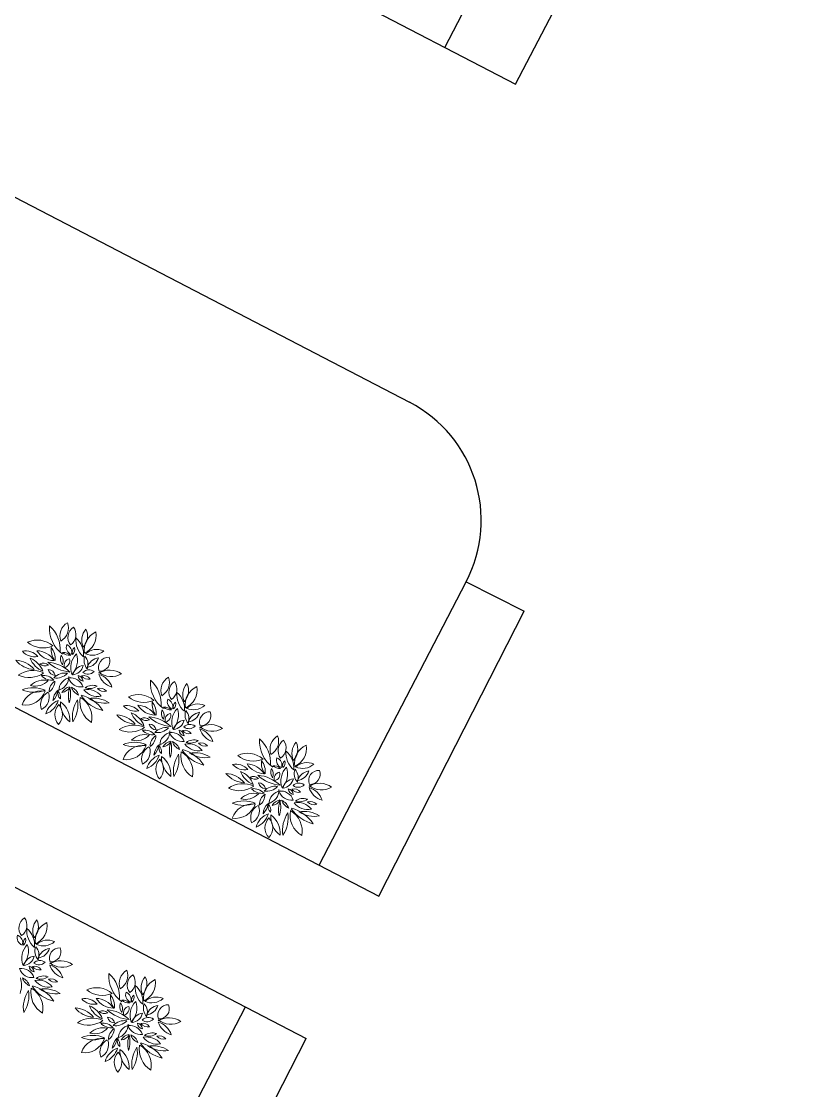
# Model space of a CAD drawing. Header units: millimetres. Extents: x 587797 to 2274247, y 1711 to 439204.
# Drawn here: x 2046969 to 2075965, y 315153 to 355339 of the extents above; entities that cross this region are included whole.
import ezdxf

# ---------------------------------------------------------------- set-up
doc = ezdxf.new("R2010")
doc.units = ezdxf.units.MM
doc.layers.add('finiture', color=7, linetype='Continuous', lineweight=20)

msp = doc.modelspace()

# ---------------------------------------------------------------- linework, layer by layer
for p, q in [((2065551.905, 352978.771), (2077533.417, 376038.581)), ((2062889.802, 354361.958), (2073488.993, 374761.332)), ((2018511.647, 363391.883), (2061564.156, 341022.483)), ((2054903.491, 358511.518), (2065551.905, 352978.771)), ((2033914.043, 336206.629), (2060408.55, 322460.865)), ((2058160.484, 323627.197), (2063695.684, 334280.332)), ((2063695.684, 334280.332), (2065874.987, 333167.674)), ((2060408.55, 322460.865), (2065874.987, 333167.674)), ((2030815.27, 331055.131), (2057680.301, 317117.194)), ((2049843.663, 307620.508), (2055394.237, 318303.234)), ((2050410.642, 302878.511), (2057680.301, 317117.194))]:
    msp.add_line(p, q)
msp.add_arc((2059258.845, 336585.644), 5000, 332.5443274, 62.5443274)
at = {"layer": 'finiture'}
for centre, radius, start, end in [((2048989.695, 332242.2), 575.026, 120.0128832, 200.0354962), ((2048161.844, 332543.117), 575.026, 300.0128832, 20.0354962), ((2049220.606, 332531.712), 1198.988, 175.6138802, 234.1810692), ((2047235.216, 331721.405), 1198.988, 355.6138802, 48.7903282), ((2049189.441, 332184.407), 470.192, 124.2051322, 217.0701022), ((2048549.954, 332289.842), 470.192, 304.2051322, 37.0701022), ((2049868.722, 332081.494), 630.348, 138.5011792, 205.0112442), ((2048825.374, 332232.657), 630.348, 318.5011792, 25.0112442), ((2050076.038, 331711.798), 742.903, 114.0346432, 189.4112722), ((2049040.558, 332268.811), 742.903, 294.0346432, 9.4112722), ((2047568.34, 331186.358), 899.811, 49.4549072, 114.2762642), ((2047783.313, 332690.364), 899.811, 229.4549072, 294.2762642), ((2049849.404, 332096.68), 835.986, 174.8882522, 229.5327912), ((2048474.178, 331535.166), 835.986, 354.8882522, 49.5327912), ((2047126.988, 331064.61), 612.696, 41.7480502, 101.2709752), ((2047464.358, 332073.458), 612.696, 221.7480502, 281.2709752), ((2048225.397, 332114.24), 799.914, 212.4227522, 267.9385742), ((2047521.404, 330885.96), 799.914, 32.4227522, 87.9385742), ((2048778.433, 331721.146), 690.516, 172.4820782, 216.0604832), ((2047547.356, 331389.408), 690.516, 354.1020192, 37.6804242), ((2048537.384, 331220.237), 399.903, 46.7119692, 92.8743762), ((2048791.531, 331910.733), 399.903, 226.7119692, 272.8743762), ((2048950.65, 331820.709), 293.054, 161.4860162, 249.3344302), ((2048569.341, 331639.566), 293.054, 341.4860162, 69.3344302), ((2049588.401, 331040.002), 764.588, 136.2398752, 199.0321132), ((2048313.391, 331319.492), 764.588, 316.2398752, 19.0321132), ((2049125.308, 331621.343), 242.807, 130.6866572, 198.0312722), ((2048736.135, 331730.302), 242.807, 310.6866572, 18.0312722), ((2049641.078, 332142.813), 626.787, 245.0936362, 312.3794812), ((2049806.126, 331108.325), 626.787, 65.7502472, 133.0360922), ((2047492.815, 331928.115), 951.478, 219.3530902, 267.4744862), ((2046715.156, 330374.232), 951.478, 39.3530902, 87.4744862), ((2046984.886, 330612.194), 852.076, 20.9058342, 68.2643142), ((2048096.413, 331707.738), 852.076, 200.9058342, 248.2643142), ((2047860.273, 331398.242), 286.649, 226.9916322, 295.3519022), ((2047787.485, 330929.586), 286.649, 46.9916322, 115.3519022), ((2047851.671, 329889.548), 1372.189, 46.5437642, 85.4625772), ((2048904.018, 332253.508), 1372.189, 226.5437642, 265.4625772), ((2048806.673, 331376.169), 364.235, 157.8161752, 216.5716662), ((2048176.877, 331296.675), 364.235, 337.8161752, 36.5716662), ((2048827.443, 331131.347), 255.724, 101.7678622, 197.9841602), ((2048532.06, 331302.74), 255.724, 281.7678622, 17.9841602), ((2048846.915, 331227.555), 456.356, 275.9945162, 347.6764672), ((2049348.313, 330677.192), 456.356, 96.9926362, 168.6745882), ((2049787.465, 331316.486), 464.51, 158.8653362, 223.5765942), ((2049009.152, 331172.984), 464.51, 337.3165672, 42.0278252), ((2049362.11, 331589.564), 537.843, 278.9366862, 341.7742222), ((2049956.521, 330890.033), 537.843, 98.9366862, 161.7742222), ((2050251.43, 331056.874), 385.997, 86.6007762, 201.8100952), ((2049915.95, 331298.781), 385.997, 266.6007762, 21.8100952), ((2047403.85, 329964.057), 978.566, 65.8594782, 124.6377862), ((2047256.966, 331658.03), 978.566, 245.2736062, 304.0519142), ((2047793.283, 330212.141), 544.065, 42.9410212, 97.6635152), ((2048119.014, 331121.987), 544.065, 222.9410212, 277.6635152), ((2048237.88, 331019.623), 260.064, 190.1273202, 270.4647752), ((2047983.977, 330713.839), 260.064, 10.1273202, 90.4647752), ((2048602.582, 330294.804), 553.02, 79.7760162, 137.9179062), ((2048290.298, 331209.673), 553.02, 259.7760162, 317.9179062), ((2049052.424, 330521.788), 236.939, 4.3553202, 78.0821742), ((2049337.609, 330771.613), 236.939, 184.3553202, 258.0821742), ((2049305.646, 330433.725), 316.114, 36.2304682, 103.6461322), ((2049486.059, 330927.75), 316.114, 216.2304682, 283.6461322), ((2049510.043, 330646.426), 321.719, 52.8815032, 135.8607872), ((2049473.308, 331127.006), 321.719, 232.8815032, 315.8607872), ((2050576.442, 331023.14), 732.285, 198.1136342, 253.8509222), ((2049676.773, 330092.081), 732.285, 18.1136342, 73.8509222), ((2050283.796, 330203.363), 755.764, 53.7979332, 122.2262832), ((2050350.832, 331466.882), 755.764, 231.6997852, 300.1281342), ((2047805.195, 329903.83), 679.415, 75.1769142, 135.9428502), ((2047490.754, 331033.083), 679.415, 255.1769142, 315.9428502), ((2047722.644, 330548.447), 504.08, 304.9589982, 359.8487122), ((2048515.555, 330133.991), 504.08, 124.9589982, 179.8487122), ((2048255.026, 330689.193), 493.102, 280.2006852, 3.6567052), ((2048872.497, 330185.474), 493.102, 97.9298722, 181.3858922), ((2048856.093, 329929.934), 407.986, 100.3447392, 152.2063042), ((2048817.217, 330171.531), 495.118, 18.3307972, 98.1862602), ((2049216.71, 330817.321), 495.118, 198.3307972, 278.1862602), ((2049658.844, 329895.487), 490.22, 71.0013062, 126.1644432), ((2049529.152, 330754.771), 490.22, 251.0013062, 306.1644432), ((2053017.957, 330481.488), 1198.988, 175.6138802, 234.1810692), ((2051032.567, 329671.181), 1198.988, 355.6138802, 48.7903282), ((2052787.046, 330191.976), 575.026, 120.0128832, 200.0354962), ((2051959.195, 330492.893), 575.026, 300.0128832, 20.0354962), ((2052986.792, 330134.183), 470.192, 124.2051322, 217.0701022), ((2052347.304, 330239.618), 470.192, 304.2051322, 37.0701022), ((2053666.072, 330031.27), 630.348, 138.5011792, 205.0112442), ((2052622.725, 330182.433), 630.348, 318.5011792, 25.0112442), ((2053873.388, 329661.574), 742.903, 114.0346432, 189.4112722), ((2052837.908, 330218.588), 742.903, 294.0346432, 9.4112722), ((2047741.912, 329388.658), 791.751, 81.5448302, 161.0007382), ((2047109.709, 330429.563), 791.751, 261.5448302, 341.0007382), ((2047420.544, 329146.485), 1147.623, 67.5620202, 111.6466142), ((2047435.236, 331273.915), 1147.623, 247.5620202, 291.6466142), ((2048210.805, 329663.766), 521.999, 118.1920852, 201.0750502), ((2047493.999, 329944.793), 521.999, 296.1091902, 18.9921542), ((2048740.487, 329756.319), 592.584, 133.5937502, 174.2641912), ((2047754.466, 330256.021), 592.584, 311.9852062, 352.6556472), ((2048146.699, 329942.904), 296.223, 346.2755532, 51.1830792), ((2048636.047, 330089.68), 296.223, 162.2093842, 227.1169102), ((2048439.049, 330524.28), 407.986, 277.9071342, 329.7686992), ((2049717.995, 329961.213), 982.055, 158.6476812, 193.6982922), ((2047835.701, 330049.478), 982.055, 340.9321952, 15.9828052), ((2048643.583, 329860.154), 502.866, 18.7018602, 65.6965352), ((2049326.862, 330479.696), 502.866, 198.7018602, 245.6965352), ((2050071.522, 329766.418), 903.437, 169.5840442, 239.1601022), ((2048720.514, 329157.718), 903.437, 349.3480122, 58.9240712), ((2050363.076, 330791.205), 1393.594, 214.4561582, 256.4372552), ((2048872.008, 328670.569), 1393.594, 33.3388722, 75.3199692), ((2049453.413, 329583.544), 650.627, 37.5537892, 101.6639052), ((2049837.68, 330617.297), 650.627, 217.5537892, 281.6639052), ((2049924.029, 329946.842), 331.365, 41.7841332, 106.5604412), ((2050076.666, 330485.259), 331.365, 221.7841332, 286.5604412), ((2051365.69, 329136.135), 899.811, 49.4549072, 114.2762642), ((2051580.663, 330640.14), 899.811, 229.4549072, 294.2762642), ((2053646.754, 330046.456), 835.986, 174.8882522, 229.5327912), ((2052271.529, 329484.942), 835.986, 354.8882522, 49.5327912), ((2047615.007, 330025.636), 766.216, 290.8542022, 343.9781372), ((2048624.227, 329098.136), 766.216, 110.8542022, 163.9781372), ((2048774.234, 329285.781), 548.27, 136.8859672, 222.3226672), ((2047968.629, 329291.345), 548.27, 316.8859672, 42.3226672), ((2049321.398, 329709.926), 877.678, 176.3189122, 233.0898182), ((2047918.431, 329064.504), 877.678, 356.3189122, 53.0898182), ((2050052.932, 329194.295), 1167.491, 146.1549402, 189.2106112), ((2047930.837, 329657.654), 1167.491, 326.1549402, 9.2106112), ((2049678.163, 328794.834), 1109.037, 57.4850192, 99.4232362), ((2050092.715, 330824.102), 1109.037, 237.4850192, 279.4232362), ((2050924.339, 329014.386), 612.696, 41.7480502, 101.2709752), ((2051261.708, 330023.234), 612.696, 221.7480502, 281.2709752), ((2052022.748, 330064.016), 799.914, 212.4227522, 267.9385742), ((2051318.755, 328835.737), 799.914, 32.4227522, 87.9385742), ((2052575.784, 329670.922), 690.516, 172.4820782, 216.0604832), ((2051344.707, 329339.184), 690.516, 354.1020192, 37.6804242), ((2052334.735, 329170.013), 399.903, 46.7119692, 92.8743762), ((2052588.882, 329860.509), 399.903, 226.7119692, 272.8743762), ((2052748.001, 329770.485), 293.054, 161.4860162, 249.3344302), ((2052366.691, 329589.342), 293.054, 341.4860162, 69.3344302), ((2052922.659, 329571.119), 242.807, 130.6866572, 198.0312722), ((2052533.485, 329680.078), 242.807, 310.6866572, 18.0312722), ((2053438.429, 330092.589), 626.787, 245.0936362, 312.3794812), ((2053603.476, 329058.101), 626.787, 65.7502472, 133.0360922), ((2050512.507, 328324.008), 951.478, 39.3530902, 87.4744862), ((2051290.166, 329877.891), 951.478, 219.3530902, 267.4744862), ((2050782.236, 328561.97), 852.076, 20.9058342, 68.2643142), ((2051893.764, 329657.514), 852.076, 200.9058342, 248.2643142), ((2051584.835, 328879.362), 286.649, 46.9916322, 115.3519022), ((2051657.623, 329348.018), 286.649, 226.9916322, 295.3519022), ((2051649.022, 327839.324), 1372.189, 46.5437642, 85.4625772), ((2052701.368, 330203.284), 1372.189, 226.5437642, 265.4625772), ((2052604.023, 329325.945), 364.235, 157.8161752, 216.5716662), ((2051974.227, 329246.451), 364.235, 337.8161752, 36.5716662), ((2052624.794, 329081.123), 255.724, 101.7678622, 197.9841602), ((2052329.41, 329252.516), 255.724, 281.7678622, 17.9841602), ((2053385.751, 328989.778), 764.588, 136.2398752, 199.0321132), ((2052110.742, 329269.268), 764.588, 316.2398752, 19.0321132), ((2053584.815, 329266.262), 464.51, 158.8653362, 223.5765942), ((2052806.503, 329122.76), 464.51, 337.3165672, 42.0278252), ((2053159.46, 329539.34), 537.843, 278.9366862, 341.7742222), ((2053753.872, 328839.809), 537.843, 98.9366862, 161.7742222), ((2054048.781, 329006.65), 385.997, 86.6007762, 201.8100952), ((2053713.301, 329248.557), 385.997, 266.6007762, 21.8100952), ((2051201.2, 327913.833), 978.566, 65.8594782, 124.6377862), ((2051054.317, 329607.806), 978.566, 245.2736062, 304.0519142), ((2051781.328, 328663.615), 260.064, 10.1273202, 90.4647752), ((2052035.23, 328969.399), 260.064, 190.1273202, 270.4647752), ((2052087.648, 329159.449), 553.02, 259.7760162, 317.9179062), ((2052399.933, 328244.58), 553.02, 79.7760162, 137.9179062), ((2052644.266, 329177.331), 456.356, 275.9945162, 347.6764672), ((2053145.664, 328626.968), 456.356, 96.9926362, 168.6745882), ((2053307.394, 328596.202), 321.719, 52.8815032, 135.8607872), ((2053270.659, 329076.782), 321.719, 232.8815032, 315.8607872), ((2054373.793, 328972.916), 732.285, 198.1136342, 253.8509222), ((2053474.123, 328041.857), 732.285, 18.1136342, 73.8509222), ((2054081.147, 328153.139), 755.764, 53.7979332, 122.2262832), ((2054148.183, 329416.659), 755.764, 231.6997852, 300.1281342), ((2051288.105, 328982.859), 679.415, 255.1769142, 315.9428502), ((2051602.546, 327853.606), 679.415, 75.1769142, 135.9428502), ((2051590.633, 328161.917), 544.065, 42.9410212, 97.6635152), ((2051916.365, 329071.764), 544.065, 222.9410212, 277.6635152), ((2051519.995, 328498.223), 504.08, 304.9589982, 359.8487122), ((2052312.905, 328083.767), 504.08, 124.9589982, 179.8487122), ((2052052.376, 328638.969), 493.102, 280.2006852, 3.6567052), ((2052669.848, 328135.251), 493.102, 97.9298722, 181.3858922), ((2052614.567, 328121.308), 495.118, 18.3307972, 98.1862602), ((2053014.061, 328767.097), 495.118, 198.3307972, 278.1862602), ((2052849.775, 328471.564), 236.939, 4.3553202, 78.0821742), ((2053134.959, 328721.389), 236.939, 184.3553202, 258.0821742), ((2053102.997, 328383.501), 316.114, 36.2304682, 103.6461322), ((2053283.41, 328877.526), 316.114, 216.2304682, 283.6461322), ((2053456.195, 327845.263), 490.22, 71.0013062, 126.1644432), ((2057123.183, 328277.495), 1198.988, 175.6138802, 234.1810692), ((2055137.793, 327467.188), 1198.988, 355.6138802, 48.7903282), ((2056892.272, 327987.983), 575.026, 120.0128832, 200.0354962), ((2056064.421, 328288.9), 575.026, 300.0128832, 20.0354962), ((2057092.018, 327930.19), 470.192, 124.2051322, 217.0701022), ((2056452.531, 328035.625), 470.192, 304.2051322, 37.0701022), ((2051539.262, 327338.434), 791.751, 81.5448302, 161.0007382), ((2050907.059, 328379.339), 791.751, 261.5448302, 341.0007382), ((2051217.894, 327096.261), 1147.623, 67.5620202, 111.6466142), ((2051232.587, 329223.691), 1147.623, 247.5620202, 291.6466142), ((2052008.155, 327613.542), 521.999, 118.1920852, 201.0750502), ((2051291.349, 327894.569), 521.999, 296.1091902, 18.9921542), ((2052537.837, 327706.095), 592.584, 133.5937502, 174.2641912), ((2051551.817, 328205.797), 592.584, 311.9852062, 352.6556472), ((2051944.05, 327892.68), 296.223, 346.2755532, 51.1830792), ((2052433.398, 328039.457), 296.223, 162.2093842, 227.1169102), ((2052653.443, 327879.71), 407.986, 100.3447392, 152.2063042), ((2052236.4, 328474.056), 407.986, 277.9071342, 329.7686992), ((2053515.346, 327910.989), 982.055, 158.6476812, 193.6982922), ((2051633.052, 327999.254), 982.055, 340.9321952, 15.9828052), ((2052440.933, 327809.93), 502.866, 18.7018602, 65.6965352), ((2053124.212, 328429.472), 502.866, 198.7018602, 245.6965352), ((2054160.427, 328740.981), 1393.594, 214.4561582, 256.4372552), ((2052669.358, 326620.345), 1393.594, 33.3388722, 75.3199692), ((2053250.764, 327533.32), 650.627, 37.5537892, 101.6639052), ((2053635.031, 328567.073), 650.627, 217.5537892, 281.6639052), ((2053326.503, 328704.547), 490.22, 251.0013062, 306.1644432), ((2053721.379, 327896.618), 331.365, 41.7841332, 106.5604412), ((2053874.017, 328435.035), 331.365, 221.7841332, 286.5604412), ((2057751.981, 327842.463), 835.986, 174.8882522, 229.5327912), ((2056376.755, 327280.949), 835.986, 354.8882522, 49.5327912), ((2057771.299, 327827.278), 630.348, 138.5011792, 205.0112442), ((2056727.951, 327978.44), 630.348, 318.5011792, 25.0112442), ((2057978.615, 327457.581), 742.903, 114.0346432, 189.4112722), ((2056943.135, 328014.595), 742.903, 294.0346432, 9.4112722), ((2051412.358, 327975.413), 766.216, 290.8542022, 343.9781372), ((2052421.578, 327047.912), 766.216, 110.8542022, 163.9781372), ((2052571.585, 327235.557), 548.27, 136.8859672, 222.3226672), ((2051765.979, 327241.121), 548.27, 316.8859672, 42.3226672), ((2053118.749, 327659.702), 877.678, 176.3189122, 233.0898182), ((2051715.781, 327014.28), 877.678, 356.3189122, 53.0898182), ((2053850.282, 327144.071), 1167.491, 146.1549402, 189.2106112), ((2051728.188, 327607.43), 1167.491, 326.1549402, 9.2106112), ((2053868.872, 327716.194), 903.437, 169.5840442, 239.1601022), ((2052517.864, 327107.495), 903.437, 349.3480122, 58.9240712), ((2053475.514, 326744.61), 1109.037, 57.4850192, 99.4232362), ((2053890.065, 328773.878), 1109.037, 237.4850192, 279.4232362), ((2055470.917, 326932.142), 899.811, 49.4549072, 114.2762642), ((2055685.89, 328436.147), 899.811, 229.4549072, 294.2762642), ((2056681.01, 327466.929), 690.516, 172.4820782, 216.0604832), ((2055449.933, 327135.191), 690.516, 354.1020192, 37.6804242), ((2056853.228, 327566.492), 293.054, 161.4860162, 249.3344302), ((2056471.918, 327385.35), 293.054, 341.4860162, 69.3344302), ((2057027.885, 327367.126), 242.807, 130.6866572, 198.0312722), ((2056638.712, 327476.086), 242.807, 310.6866572, 18.0312722), ((2055029.565, 326810.394), 612.696, 41.7480502, 101.2709752), ((2055366.935, 327819.241), 612.696, 221.7480502, 281.2709752), ((2054887.463, 326357.977), 852.076, 20.9058342, 68.2643142), ((2055998.99, 327453.521), 852.076, 200.9058342, 248.2643142), ((2056127.974, 327860.023), 799.914, 212.4227522, 267.9385742), ((2055423.981, 326631.744), 799.914, 32.4227522, 87.9385742), ((2056709.25, 327121.952), 364.235, 157.8161752, 216.5716662), ((2056079.454, 327042.458), 364.235, 337.8161752, 36.5716662), ((2056439.961, 326966.02), 399.903, 46.7119692, 92.8743762), ((2056694.108, 327656.517), 399.903, 226.7119692, 272.8743762), ((2056730.02, 326877.13), 255.724, 101.7678622, 197.9841602), ((2056434.637, 327048.523), 255.724, 281.7678622, 17.9841602), ((2057490.978, 326785.785), 764.588, 136.2398752, 199.0321132), ((2056215.968, 327065.275), 764.588, 316.2398752, 19.0321132), ((2057690.042, 327062.269), 464.51, 158.8653362, 223.5765942), ((2056911.729, 326918.767), 464.51, 337.3165672, 42.0278252), ((2057543.655, 327888.596), 626.787, 245.0936362, 312.3794812), ((2057708.703, 326854.108), 626.787, 65.7502472, 133.0360922), ((2057264.687, 327335.347), 537.843, 278.9366862, 341.7742222), ((2057859.098, 326635.816), 537.843, 98.9366862, 161.7742222), ((2058154.008, 326802.657), 385.997, 86.6007762, 201.8100952), ((2057818.527, 327044.565), 385.997, 266.6007762, 21.8100952), ((2055395.392, 327673.899), 951.478, 219.3530902, 267.4744862), ((2054617.733, 326120.015), 951.478, 39.3530902, 87.4744862), ((2055762.85, 327144.025), 286.649, 226.9916322, 295.3519022), ((2055690.062, 326675.369), 286.649, 46.9916322, 115.3519022), ((2056806.595, 327999.292), 1372.189, 226.5437642, 265.4625772), ((2055754.248, 325635.331), 1372.189, 46.5437642, 85.4625772), ((2056140.457, 326765.407), 260.064, 190.1273202, 270.4647752), ((2055886.554, 326459.623), 260.064, 10.1273202, 90.4647752), ((2056749.492, 326973.338), 456.356, 275.9945162, 347.6764672), ((2057250.89, 326422.976), 456.356, 96.9926362, 168.6745882), ((2057412.62, 326392.209), 321.719, 52.8815032, 135.8607872), ((2055306.427, 325709.84), 978.566, 65.8594782, 124.6377862), ((2055159.543, 327403.813), 978.566, 245.2736062, 304.0519142), ((2055707.772, 325649.613), 679.415, 75.1769142, 135.9428502), ((2055695.86, 325957.924), 544.065, 42.9410212, 97.6635152), ((2056021.591, 326867.771), 544.065, 222.9410212, 277.6635152), ((2056505.159, 326040.587), 553.02, 79.7760162, 137.9179062), ((2056192.875, 326955.456), 553.02, 259.7760162, 317.9179062), ((2056157.603, 326434.976), 493.102, 280.2006852, 3.6567052), ((2056775.074, 325931.258), 493.102, 97.9298722, 181.3858922), ((2056719.794, 325917.315), 495.118, 18.3307972, 98.1862602), ((2057119.287, 326563.104), 495.118, 198.3307972, 278.1862602), ((2056955.001, 326267.571), 236.939, 4.3553202, 78.0821742), ((2057240.186, 326517.396), 236.939, 184.3553202, 258.0821742), ((2057208.223, 326179.508), 316.114, 36.2304682, 103.6461322), ((2057388.636, 326673.533), 316.114, 216.2304682, 283.6461322), ((2057375.885, 326872.79), 321.719, 232.8815032, 315.8607872), ((2058479.019, 326768.923), 732.285, 198.1136342, 253.8509222), ((2057579.35, 325837.864), 732.285, 18.1136342, 73.8509222), ((2058186.373, 325949.147), 755.764, 53.7979332, 122.2262832), ((2058253.409, 327212.666), 755.764, 231.6997852, 300.1281342), ((2055644.489, 325134.441), 791.751, 81.5448302, 161.0007382), ((2055012.286, 326175.346), 791.751, 261.5448302, 341.0007382), ((2055323.121, 324892.268), 1147.623, 67.5620202, 111.6466142), ((2055337.813, 327019.698), 1147.623, 247.5620202, 291.6466142), ((2055393.331, 326778.866), 679.415, 255.1769142, 315.9428502), ((2055625.221, 326294.23), 504.08, 304.9589982, 359.8487122), ((2056418.132, 325879.774), 504.08, 124.9589982, 179.8487122), ((2056643.064, 325502.102), 592.584, 133.5937502, 174.2641912), ((2055657.043, 326001.804), 592.584, 311.9852062, 352.6556472), ((2056049.276, 325688.687), 296.223, 346.2755532, 51.1830792), ((2056538.624, 325835.464), 296.223, 162.2093842, 227.1169102), ((2056758.67, 325675.717), 407.986, 100.3447392, 152.2063042), ((2056341.626, 326270.064), 407.986, 277.9071342, 329.7686992), ((2057620.572, 325706.996), 982.055, 158.6476812, 193.6982922), ((2055738.278, 325795.261), 982.055, 340.9321952, 15.9828052), ((2056546.16, 325605.937), 502.866, 18.7018602, 65.6965352), ((2057229.439, 326225.479), 502.866, 198.7018602, 245.6965352), ((2057355.99, 325329.327), 650.627, 37.5537892, 101.6639052), ((2057740.257, 326363.08), 650.627, 217.5537892, 281.6639052), ((2057561.421, 325641.27), 490.22, 71.0013062, 126.1644432), ((2057431.729, 326500.554), 490.22, 251.0013062, 306.1644432), ((2057826.606, 325692.625), 331.365, 41.7841332, 106.5604412), ((2057979.243, 326231.042), 331.365, 221.7841332, 286.5604412), ((2056113.382, 325409.55), 521.999, 118.1920852, 201.0750502), ((2055396.576, 325690.576), 521.999, 296.1091902, 18.9921542), ((2055517.584, 325771.42), 766.216, 290.8542022, 343.9781372), ((2056526.804, 324843.92), 766.216, 110.8542022, 163.9781372), ((2057223.975, 325455.71), 877.678, 176.3189122, 233.0898182), ((2055821.008, 324810.287), 877.678, 356.3189122, 53.0898182), ((2057955.509, 324940.078), 1167.491, 146.1549402, 189.2106112), ((2055833.414, 325403.438), 1167.491, 326.1549402, 9.2106112), ((2057974.099, 325512.201), 903.437, 169.5840442, 239.1601022), ((2056623.091, 324903.502), 903.437, 349.3480122, 58.9240712), ((2058265.653, 326536.989), 1393.594, 214.4561582, 256.4372552), ((2056774.585, 324416.352), 1393.594, 33.3388722, 75.3199692), ((2057580.74, 324540.617), 1109.037, 57.4850192, 99.4232362), ((2057995.292, 326569.885), 1109.037, 237.4850192, 279.4232362), ((2056676.811, 325031.565), 548.27, 136.8859672, 222.3226672), ((2055871.206, 325037.128), 548.27, 316.8859672, 42.3226672), ((2047345.697, 321260.359), 470.192, 124.2051322, 217.0701022), ((2046706.21, 321365.794), 470.192, 304.2051322, 37.0701022), ((2048024.978, 321157.446), 630.348, 138.5011792, 205.0112442), ((2046981.63, 321308.609), 630.348, 318.5011792, 25.0112442), ((2048005.66, 321172.632), 835.986, 174.8882522, 229.5327912), ((2046630.434, 320611.118), 835.986, 354.8882522, 49.5327912), ((2048232.294, 320787.75), 742.903, 114.0346432, 189.4112722), ((2047196.814, 321344.763), 742.903, 294.0346432, 9.4112722), ((2047106.907, 320896.661), 293.054, 161.4860162, 249.3344302), ((2046725.597, 320715.518), 293.054, 341.4860162, 69.3344302), ((2047281.564, 320697.294), 242.807, 130.6866572, 198.0312722), ((2046892.391, 320806.254), 242.807, 310.6866572, 18.0312722), ((2047797.334, 321218.765), 626.787, 245.0936362, 312.3794812), ((2047962.382, 320184.277), 626.787, 65.7502472, 133.0360922), ((2047744.657, 320115.954), 764.588, 136.2398752, 199.0321132), ((2046469.647, 320395.443), 764.588, 316.2398752, 19.0321132), ((2047943.721, 320392.437), 464.51, 158.8653362, 223.5765942), ((2047165.408, 320248.936), 464.51, 337.3165672, 42.0278252), ((2047518.366, 320665.516), 537.843, 278.9366862, 341.7742222), ((2048112.777, 319965.984), 537.843, 98.9366862, 161.7742222), ((2048407.687, 320132.826), 385.997, 86.6007762, 201.8100952), ((2048072.206, 320374.733), 385.997, 266.6007762, 21.8100952), ((2047003.171, 320303.506), 456.356, 275.9945162, 347.6764672), ((2047504.569, 319753.144), 456.356, 96.9926362, 168.6745882), ((2047666.299, 319722.377), 321.719, 52.8815032, 135.8607872), ((2047629.564, 320202.958), 321.719, 232.8815032, 315.8607872), ((2048440.052, 319279.315), 755.764, 53.7979332, 122.2262832), ((2048507.088, 320542.834), 755.764, 231.6997852, 300.1281342), ((2046973.473, 319247.483), 495.118, 18.3307972, 98.1862602), ((2047372.966, 319893.272), 495.118, 198.3307972, 278.1862602), ((2047208.68, 319597.74), 236.939, 4.3553202, 78.0821742), ((2047493.865, 319847.565), 236.939, 184.3553202, 258.0821742), ((2047461.902, 319509.677), 316.114, 36.2304682, 103.6461322), ((2047642.315, 320003.702), 316.114, 216.2304682, 283.6461322), ((2048732.698, 320099.092), 732.285, 198.1136342, 253.8509222), ((2047833.029, 319168.033), 732.285, 18.1136342, 73.8509222), ((2051451.906, 319467.215), 1198.988, 175.6138802, 234.1810692), ((2049466.517, 318656.908), 1198.988, 355.6138802, 48.7903282), ((2051220.996, 319177.703), 575.026, 120.0128832, 200.0354962), ((2050393.144, 319478.62), 575.026, 300.0128832, 20.0354962), ((2051420.742, 319119.91), 470.192, 124.2051322, 217.0701022), ((2050781.254, 319225.345), 470.192, 304.2051322, 37.0701022), ((2045991.957, 319125.429), 982.055, 340.9321952, 15.9828052), ((2046799.839, 318936.106), 502.866, 18.7018602, 65.6965352), ((2047483.118, 319555.648), 502.866, 198.7018602, 245.6965352), ((2048519.332, 319867.157), 1393.594, 214.4561582, 256.4372552), ((2047028.264, 317746.521), 1393.594, 33.3388722, 75.3199692), ((2047609.669, 318659.496), 650.627, 37.5537892, 101.6639052), ((2047993.936, 319693.249), 650.627, 217.5537892, 281.6639052), ((2047815.1, 318971.439), 490.22, 71.0013062, 126.1644432), ((2047685.408, 319830.722), 490.22, 251.0013062, 306.1644432), ((2048080.285, 319022.794), 331.365, 41.7841332, 106.5604412), ((2048232.923, 319561.211), 331.365, 221.7841332, 286.5604412), ((2052080.704, 319032.183), 835.986, 174.8882522, 229.5327912), ((2050705.478, 318470.669), 835.986, 354.8882522, 49.5327912), ((2052100.022, 319016.997), 630.348, 138.5011792, 205.0112442), ((2051056.674, 319168.16), 630.348, 318.5011792, 25.0112442), ((2052307.338, 318647.301), 742.903, 114.0346432, 189.4112722), ((2051271.858, 319204.314), 742.903, 294.0346432, 9.4112722), ((2048209.188, 318270.246), 1167.491, 146.1549402, 189.2106112), ((2046087.093, 318733.606), 1167.491, 326.1549402, 9.2106112), ((2048227.778, 318842.37), 903.437, 169.5840442, 239.1601022), ((2046876.77, 318233.67), 903.437, 349.3480122, 58.9240712), ((2047834.419, 317870.785), 1109.037, 57.4850192, 99.4232362), ((2048248.971, 319900.054), 1109.037, 237.4850192, 279.4232362), ((2050014.613, 319625.867), 899.811, 229.4549072, 294.2762642), ((2049799.64, 318121.861), 899.811, 49.4549072, 114.2762642), ((2051009.733, 318656.648), 690.516, 172.4820782, 216.0604832), ((2049778.657, 318324.911), 690.516, 354.1020192, 37.6804242), ((2051181.951, 318756.212), 293.054, 161.4860162, 249.3344302), ((2050800.641, 318575.069), 293.054, 341.4860162, 69.3344302), ((2051356.609, 318556.846), 242.807, 130.6866572, 198.0312722), ((2050967.435, 318665.805), 242.807, 310.6866572, 18.0312722), ((2049358.289, 318000.113), 612.696, 41.7480502, 101.2709752), ((2049695.658, 319008.961), 612.696, 221.7480502, 281.2709752), ((2049216.186, 317547.697), 852.076, 20.9058342, 68.2643142), ((2050327.714, 318643.241), 852.076, 200.9058342, 248.2643142), ((2050456.698, 319049.743), 799.914, 212.4227522, 267.9385742), ((2049752.705, 317821.463), 799.914, 32.4227522, 87.9385742), ((2051037.973, 318311.672), 364.235, 157.8161752, 216.5716662), ((2050408.177, 318232.178), 364.235, 337.8161752, 36.5716662), ((2050768.685, 318155.74), 399.903, 46.7119692, 92.8743762), ((2051022.832, 318846.236), 399.903, 226.7119692, 272.8743762), ((2051058.744, 318066.85), 255.724, 101.7678622, 197.9841602), ((2050763.36, 318238.243), 255.724, 281.7678622, 17.9841602), ((2051819.701, 317975.505), 764.588, 136.2398752, 199.0321132), ((2050544.691, 318254.995), 764.588, 316.2398752, 19.0321132), ((2052018.765, 318251.989), 464.51, 158.8653362, 223.5765942), ((2051240.453, 318108.487), 464.51, 337.3165672, 42.0278252), ((2051872.379, 319078.316), 626.787, 245.0936362, 312.3794812), ((2052037.426, 318043.828), 626.787, 65.7502472, 133.0360922), ((2051593.41, 318525.067), 537.843, 278.9366862, 341.7742222), ((2052187.821, 317825.536), 537.843, 98.9366862, 161.7742222), ((2052482.731, 317992.377), 385.997, 86.6007762, 201.8100952), ((2052147.25, 318234.284), 385.997, 266.6007762, 21.8100952), ((2048946.457, 317309.735), 951.478, 39.3530902, 87.4744862), ((2049724.116, 318863.618), 951.478, 219.3530902, 267.4744862), ((2049635.15, 316899.56), 978.566, 65.8594782, 124.6377862), ((2050018.785, 317865.089), 286.649, 46.9916322, 115.3519022), ((2050091.573, 318333.745), 286.649, 226.9916322, 295.3519022), ((2051135.318, 319189.011), 1372.189, 226.5437642, 265.4625772), ((2050082.972, 316825.051), 1372.189, 46.5437642, 85.4625772), ((2050215.278, 317649.342), 260.064, 10.1273202, 90.4647752), ((2050469.18, 317955.126), 260.064, 190.1273202, 270.4647752), ((2051078.215, 318163.057), 456.356, 275.9945162, 347.6764672), ((2051579.614, 317612.695), 456.356, 96.9926362, 168.6745882), ((2051741.344, 317581.929), 321.719, 52.8815032, 135.8607872), ((2052515.097, 317138.866), 755.764, 53.7979332, 122.2262832), ((2049488.266, 318593.533), 978.566, 245.2736062, 304.0519142), ((2050036.496, 316839.333), 679.415, 75.1769142, 135.9428502), ((2049722.054, 317968.586), 679.415, 255.1769142, 315.9428502), ((2050024.583, 317147.644), 544.065, 42.9410212, 97.6635152), ((2050350.315, 318057.49), 544.065, 222.9410212, 277.6635152), ((2049953.944, 317483.949), 504.08, 304.9589982, 359.8487122), ((2050746.855, 317069.494), 504.08, 124.9589982, 179.8487122), ((2050833.882, 317230.306), 553.02, 79.7760162, 137.9179062), ((2050521.598, 318145.176), 553.02, 259.7760162, 317.9179062), ((2050486.326, 317624.696), 493.102, 280.2006852, 3.6567052), ((2051103.798, 317120.977), 493.102, 97.9298722, 181.3858922), ((2051448.011, 317752.823), 495.118, 198.3307972, 278.1862602), ((2051048.517, 317107.034), 495.118, 18.3307972, 98.1862602), ((2051283.725, 317457.291), 236.939, 4.3553202, 78.0821742), ((2051568.909, 317707.116), 236.939, 184.3553202, 258.0821742), ((2051536.946, 317369.228), 316.114, 36.2304682, 103.6461322), ((2051717.359, 317863.253), 316.114, 216.2304682, 283.6461322), ((2051704.609, 318062.509), 321.719, 232.8815032, 315.8607872), ((2052807.743, 317958.643), 732.285, 198.1136342, 253.8509222), ((2051908.073, 317027.584), 732.285, 18.1136342, 73.8509222), ((2052582.132, 318402.385), 755.764, 231.6997852, 300.1281342), ((2049973.212, 316324.16), 791.751, 81.5448302, 161.0007382), ((2049341.009, 317365.066), 791.751, 261.5448302, 341.0007382), ((2049651.844, 316081.988), 1147.623, 67.5620202, 111.6466142), ((2049666.536, 318209.418), 1147.623, 247.5620202, 291.6466142), ((2049985.767, 317191.524), 592.584, 311.9852062, 352.6556472), ((2050971.787, 316691.822), 592.584, 133.5937502, 174.2641912), ((2050378, 316878.407), 296.223, 346.2755532, 51.1830792), ((2050867.347, 317025.183), 296.223, 162.2093842, 227.1169102), ((2051087.393, 316865.437), 407.986, 100.3447392, 152.2063042), ((2050670.35, 317459.783), 407.986, 277.9071342, 329.7686992), ((2051949.295, 316896.716), 982.055, 158.6476812, 193.6982922), ((2050067.001, 316984.981), 982.055, 340.9321952, 15.9828052), ((2050874.883, 316795.657), 502.866, 18.7018602, 65.6965352), ((2051558.162, 317415.199), 502.866, 198.7018602, 245.6965352), ((2051684.713, 316519.047), 650.627, 37.5537892, 101.6639052), ((2052068.981, 317552.8), 650.627, 217.5537892, 281.6639052), ((2051890.144, 316830.99), 490.22, 71.0013062, 126.1644432), ((2051760.453, 317690.274), 490.22, 251.0013062, 306.1644432), ((2052155.329, 316882.345), 331.365, 41.7841332, 106.5604412), ((2052307.967, 317420.762), 331.365, 221.7841332, 286.5604412), ((2050442.105, 316599.269), 521.999, 118.1920852, 201.0750502), ((2049725.299, 316880.296), 521.999, 296.1091902, 18.9921542), ((2049846.307, 316961.139), 766.216, 290.8542022, 343.9781372), ((2050855.528, 316033.639), 766.216, 110.8542022, 163.9781372), ((2051552.698, 316645.429), 877.678, 176.3189122, 233.0898182), ((2050149.731, 316000.007), 877.678, 356.3189122, 53.0898182), ((2052284.232, 316129.798), 1167.491, 146.1549402, 189.2106112), ((2050162.138, 316593.157), 1167.491, 326.1549402, 9.2106112), ((2052302.822, 316701.921), 903.437, 169.5840442, 239.1601022), ((2050951.814, 316093.221), 903.437, 349.3480122, 58.9240712), ((2052594.376, 317726.708), 1393.594, 214.4561582, 256.4372552), ((2051103.308, 315606.072), 1393.594, 33.3388722, 75.3199692), ((2051909.464, 315730.337), 1109.037, 57.4850192, 99.4232362), ((2052324.015, 317759.605), 1109.037, 237.4850192, 279.4232362), ((2051005.534, 316221.284), 548.27, 136.8859672, 222.3226672), ((2050199.929, 316226.848), 548.27, 316.8859672, 42.3226672)]:
    msp.add_arc(centre, radius, start, end, dxfattribs=at)

doc.saveas('drawing.dxf')
